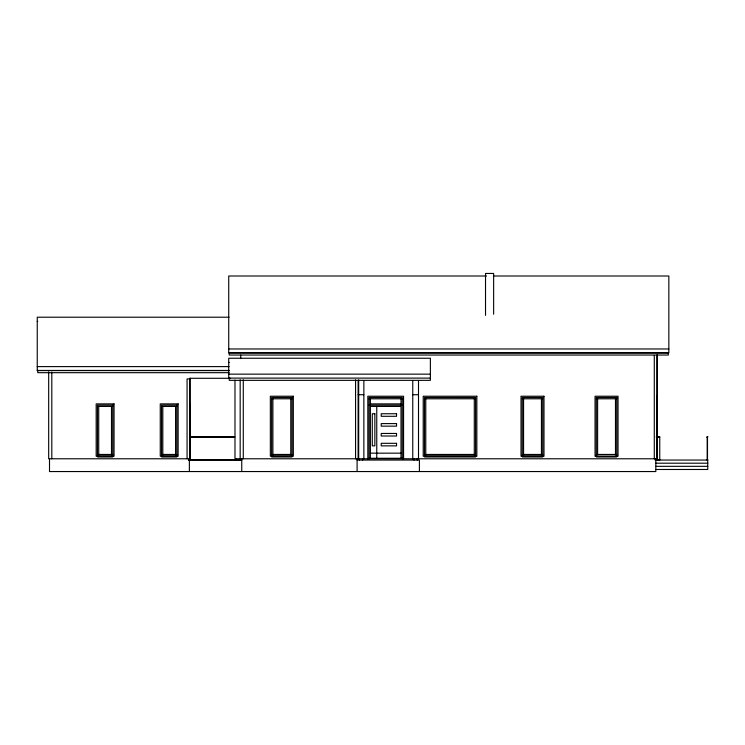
<?xml version="1.0" encoding="UTF-8"?>
<svg xmlns="http://www.w3.org/2000/svg" width="745" height="745" viewBox="0 0 745 745"><rect width="100%" height="100%" fill="white"/><g stroke="black" fill="none" stroke-linecap="round" stroke-linejoin="round"><path stroke-width="1.12" d="M486.522 276.004L228.724 276.004L228.724 352.934L668.842 352.934L668.842 276.004L493.488 276.004M229.097 317.212L37.25 317.212L37.25 370.572L229.097 370.572M37.25 321.421L37.762 321.421M228.724 348.967L668.842 348.967M229.237 352.804L668.33 352.804M228.724 362.452L229.237 362.452M37.25 366.605L229.097 366.605M37.25 370.451L229.134 370.451M229.134 372.677L37.762 372.677L37.762 370.349M228.724 374.148L430.377 374.148M430.377 378.106L228.724 378.106L228.724 358.243L430.377 358.243L430.377 380.341L229.237 380.341L229.237 378.106M230.391 378.292L189.621 378.292L189.621 458.78M190.18 378.926L187.07 378.926L187.07 458.78M358.122 394.72L363.867 394.72M412.758 394.72L418.504 394.72M656.839 396.228L656.839 456.229M271.618 398.798L292.049 398.78M369.101 398.798L402.291 398.78M424.501 398.798L475.571 398.78M522.292 398.798L542.714 398.78M596.326 398.798L616.758 398.78M189.621 403.883L189.928 458.78M370.377 403.883L401.015 403.883M369.101 405.159L402.291 405.159M97.455 406.453L112.774 406.444M161.535 406.453L176.854 406.444M189.64 436.821L234.731 436.821M656.298 436.821L659.753 436.821L659.753 460.056M189.64 437.082L234.731 437.082M656.298 437.082L659.753 437.082M370.386 453.165L401.006 453.165M98.731 454.441L111.499 454.441M162.81 454.441L175.578 454.441M272.894 454.441L290.774 454.441M425.777 454.441L474.286 454.441M523.567 454.441L541.438 454.441M597.611 454.441L615.482 454.441M97.455 454.953L112.774 454.953M161.535 454.953L176.854 454.953M271.618 454.953L292.049 454.953M424.501 454.953L475.571 454.953M522.292 454.953L542.714 454.953M596.326 454.953L616.758 454.953M596.326 456.229L595.05 456.229L595.05 396.228L618.033 396.228L618.033 456.229L616.758 456.229M97.455 456.676L112.774 456.676M161.535 456.676L176.854 456.676M271.618 456.676L292.049 456.676M424.501 456.676L475.571 456.676M522.292 456.676L542.714 456.676M596.326 456.676L616.758 456.676M369.101 458.268L402.291 458.268M188.485 459.805L241.669 459.805M655.153 459.805L659.753 459.805M188.485 460.056L241.753 460.056M357.097 460.056L419.398 460.056L419.398 471.548M655.153 460.056L707.75 460.056M655.824 463.194L707.75 463.194M655.824 466.333L707.75 466.333M655.824 469.48L707.75 469.48L707.75 459.805L706.986 460.056M707.499 437.082L707.499 459.805M707.238 437.082L707.238 459.805M668.33 352.739L668.33 355.039L229.237 355.039L229.237 352.739M657.397 354.415L657.397 458.78L234.982 458.78L234.982 380.09M656.839 355.216L656.839 458.78M655.824 458.78L655.824 471.548L49.505 471.548L49.505 458.78M654.287 355.43L654.287 458.78M615.482 398.78L615.482 454.953M597.611 398.78L597.611 454.953M541.438 398.78L541.438 454.953M523.567 398.78L523.567 454.953M493.637 314.194L493.637 273.452L485.526 273.452L485.526 315.358M474.286 398.78L474.286 454.953M425.777 398.78L425.777 454.953M418.504 380.63L418.504 458.78M417.228 458.78L417.228 460.056M414.034 458.78L414.034 460.056M412.758 380.63L412.758 458.78M403.567 458.78L403.567 396.228L367.825 396.228L367.825 458.78M402.291 458.78L402.291 397.504L369.101 397.504L369.101 458.78M401.015 398.78L401.015 405.159M401.006 458.268L401.006 406.444L370.386 406.444L370.386 458.268M376.756 406.444L376.756 458.268M370.377 398.78L370.377 405.159M363.867 380.63L363.867 458.78M362.591 458.78L362.591 460.056M359.397 458.78L359.397 460.056M358.68 379.801L358.68 458.78M358.122 380.63L358.122 458.78M357.097 458.78L357.097 471.548M355.57 379.801L355.57 458.78M290.774 398.78L290.774 454.953M272.894 398.78L272.894 454.953M243.28 379.801L243.28 458.78M241.753 458.78L241.753 471.548M240.728 355.104L240.728 358.569M240.169 379.801L240.169 458.78M239.452 458.78L239.452 460.056M236.258 458.78L236.258 460.056M190.18 378.292L190.18 458.78L48.686 458.78L48.686 371.857M189.37 458.78L189.37 471.548M175.578 406.444L175.578 454.953M162.81 406.444L162.81 454.953M111.499 406.444L111.499 454.953M98.731 406.444L98.731 454.953M51.805 372.118L51.805 458.78M293.325 396.228L270.342 396.228L270.342 456.229L293.325 456.229L293.325 396.228M476.847 396.228L423.225 396.228L423.225 456.229L476.847 456.229L476.847 396.228M543.99 396.228L521.016 396.228L521.016 456.229L543.99 456.229L543.99 396.228M292.049 397.504L271.618 397.504L271.618 456.75L292.049 456.75L292.049 397.504M475.571 397.504L424.501 397.504L424.501 456.75L475.571 456.75L475.571 397.504M542.714 397.504L522.292 397.504L522.292 456.75L542.714 456.75L542.714 397.504M616.758 397.504L596.326 397.504L596.326 456.75L616.758 456.75L616.758 397.504M114.05 403.883L96.18 403.883L96.18 456.229L114.05 456.229L114.05 403.883M178.13 403.883L160.259 403.883L160.259 456.229L178.13 456.229L178.13 403.883M112.774 405.159L97.455 405.159L97.455 456.75L112.774 456.75L112.774 405.159M176.854 405.159L161.535 405.159L161.535 456.75L176.854 456.75L176.854 405.159M374.847 413.745L372.295 413.745L372.295 445.864L374.847 445.864L374.847 413.745M396.545 413.745L381.226 413.745L381.226 416.297L396.545 416.297L396.545 413.745M396.545 423.598L381.226 423.598L381.226 426.159L396.545 426.159L396.545 423.598M396.545 433.46L381.226 433.46L381.226 436.011L396.545 436.011L396.545 433.46M707.75 436.821L706.986 437.082L707.75 436.821M396.545 443.312L381.226 443.312L381.226 445.864L396.545 445.864L396.545 443.312"/></g></svg>
